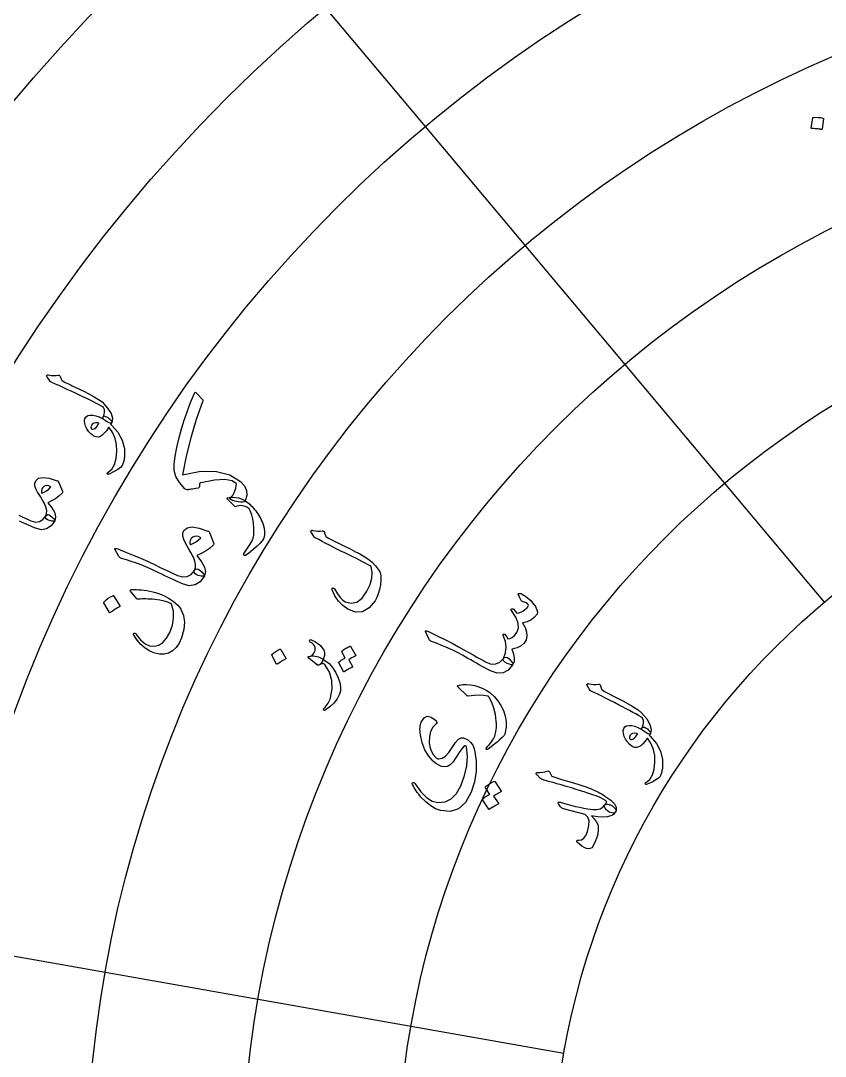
# Model space of a CAD drawing. Header units: millimetres. Extents: x -45 to 45, y -45 to 73.
# Drawn here: x -25.59 to -9.67, y 2.55 to 23.05 of the extents above; entities that cross this region are included whole.
import ezdxf

# ---------------------------------------------------------------- set-up
doc = ezdxf.new("R2010")
doc.units = ezdxf.units.MM
for name, color, linetype in [('ENGRAVE', 7, 'Continuous'), ('ENGRAVE_FINE', 8, 'Continuous'), ('GUIDE', 3, 'Continuous'), ('TEXT', 5, 'Continuous')]:
    doc.layers.add(name, color=color, linetype=linetype)

msp = doc.modelspace()

# ---------------------------------------------------------------- linework, layer by layer
at = {"layer": 'ENGRAVE'}
for radius in [39.65, 33.5042, 27.3585, 21.2127, 15.067]:
    msp.add_circle((0, 0), radius, dxfattribs=at)
at = {"layer": 'ENGRAVE_FINE'}
for points in [[(-21.5361, 25.6657), (-17.5857, 20.9578)], [(-17.5857, 20.9578), (-13.6353, 16.2499)], [(-13.6353, 16.2499), (-9.6849, 11.542)], [(-26.9429, 4.7508), (-20.8905, 3.6836)], [(-20.8905, 3.6836), (-14.8381, 2.6164)]]:
    msp.add_lwpolyline(points, dxfattribs=at)
for radius in [36.5771, 30.4314, 24.2856, 18.1399]:
    msp.add_circle((0, 0), radius, dxfattribs=at)
at = {"layer": 'GUIDE'}
msp.add_circle((0, 0), 41, dxfattribs=at)
at = {"layer": 'TEXT'}
for points in [[(-9.9147, 21.1283), (-9.9132, 21.132), (-9.9103, 21.1353), (-9.9058, 21.138), (-9.8998, 21.1402), (-9.8518, 21.1433), (-9.8045, 21.1417), (-9.7579, 21.1355), (-9.7121, 21.1245), (-9.707, 21.1219), (-9.7037, 21.1186), (-9.7023, 21.1143), (-9.7026, 21.1093), (-9.7295, 20.9109), (-9.7314, 20.9056), (-9.7357, 20.9026), (-9.7422, 20.9018), (-9.7511, 20.9033), (-9.7588, 20.9046), (-9.7708, 20.9064), (-9.7871, 20.9085), (-9.8077, 20.9111), (-9.8329, 20.914), (-9.8629, 20.9171), (-9.8978, 20.9202), (-9.9376, 20.9235), (-9.9431, 20.9246), (-9.9466, 20.9266), (-9.9481, 20.9296), (-9.9474, 20.9336)], [(-25.0054, 15.9144), (-25.0276, 15.947), (-25.0453, 15.9726), (-25.0585, 15.9913), (-25.0673, 16.0031), (-25.0725, 16.0112), (-25.075, 16.019), (-25.0747, 16.0263), (-25.0717, 16.0333), (-25.0659, 16.0398), (-25.0586, 16.0435), (-25.0497, 16.0445), (-25.0393, 16.0428), (-24.9889, 16.0332), (-24.9404, 16.0293), (-24.8939, 16.0311), (-24.8494, 16.0384), (-24.8358, 16.0397), (-24.8244, 16.0352), (-24.815, 16.0249), (-24.8077, 16.0088), (-24.7772, 15.9292), (-24.7494, 15.9154), (-24.7221, 15.9019), (-24.6953, 15.8887), (-24.6689, 15.8758), (-24.643, 15.8632), (-24.6176, 15.8509), (-24.5927, 15.8389), (-24.5682, 15.8272), (-24.3418, 15.7183), (-24.1679, 15.6285), (-24.0463, 15.5579), (-23.9768, 15.5069), (-23.8683, 15.3871), (-23.8006, 15.2792), (-23.7738, 15.1829), (-23.7878, 15.098), (-23.789, 15.0962), (-23.7902, 15.0943), (-23.7914, 15.0925), (-23.7925, 15.0906), (-23.81, 15.0863), (-23.8387, 15.0946), (-23.8784, 15.1154), (-23.9292, 15.1487), (-23.9471, 15.1624), (-23.9576, 15.1764), (-23.9608, 15.1907), (-23.9566, 15.2051), (-23.936, 15.2583), (-23.9281, 15.3086), (-23.9329, 15.3559), (-23.9504, 15.4003), (-23.9905, 15.4239), (-24.0369, 15.4496), (-24.0894, 15.4775), (-24.1481, 15.5075), (-24.2127, 15.5396), (-24.283, 15.5738), (-24.3588, 15.61), (-24.4403, 15.6483), (-24.52, 15.6864), (-24.5918, 15.7204), (-24.6557, 15.7503), (-24.7117, 15.7761), (-24.7596, 15.7981), (-24.7993, 15.8164), (-24.8307, 15.8312), (-24.8538, 15.8424), (-24.9729, 15.891), (-24.9838, 15.8971), (-24.9929, 15.903), (-25, 15.9088), (-25.0054, 15.9144)], [(-22.115, 15.6865), (-21.9902, 15.5559), (-21.9851, 15.5471), (-21.9833, 15.5365), (-21.9846, 15.5241), (-21.989, 15.5099), (-22.1147, 15.1567), (-22.2234, 14.798), (-22.315, 14.4345), (-22.3894, 14.0666), (-22.0266, 14.1341), (-21.7144, 14.1323), (-21.4526, 14.0642), (-21.2408, 13.9323), (-21.1631, 13.8455), (-21.1218, 13.7525), (-21.1167, 13.6533), (-21.1477, 13.5478), (-21.162, 13.5329), (-21.1902, 13.5254), (-21.2322, 13.5251), (-21.2881, 13.5322), (-21.353, 13.5449), (-21.4002, 13.5594), (-21.4296, 13.5758), (-21.4411, 13.5941), (-21.4406, 13.6004), (-21.4381, 13.6069), (-21.4336, 13.6137), (-21.4272, 13.6206), (-21.3865, 13.6696), (-21.355, 13.7301), (-21.3326, 13.802), (-21.3192, 13.8855), (-21.4033, 13.9459), (-21.549, 13.9707), (-21.7566, 13.9585), (-22.026, 13.9076), (-22.038, 13.9029), (-22.0462, 13.8955), (-22.0507, 13.8852), (-22.0513, 13.8723), (-22.0487, 13.8435), (-22.0491, 13.8276), (-22.0544, 13.8155), (-22.0647, 13.8073), (-22.08, 13.803), (-22.1209, 13.7957), (-22.1574, 13.7892), (-22.1895, 13.7835), (-22.2173, 13.7786), (-22.2406, 13.7746), (-22.2596, 13.7713), (-22.2742, 13.769), (-22.2844, 13.7675), (-22.2994, 13.7681), (-22.3138, 13.7721), (-22.3276, 13.7794), (-22.3408, 13.7902), (-22.4457, 13.9108), (-22.5161, 14.0312), (-22.5518, 14.1514), (-22.5528, 14.2711), (-22.5292, 14.4352), (-22.498, 14.6031), (-22.4591, 14.7748), (-22.4125, 14.9501), (-22.3581, 15.1287), (-22.2962, 15.3102), (-22.2266, 15.4944), (-22.1492, 15.6814), (-22.1432, 15.6936), (-22.1355, 15.6986), (-22.1261, 15.6962), (-22.115, 15.6865)], [(-23.7906, 15.048), (-23.6633, 14.9072), (-23.579, 14.7537), (-23.5371, 14.5875), (-23.5374, 14.4085), (-23.5404, 14.3854), (-23.5441, 14.363), (-23.5484, 14.3413), (-23.5534, 14.3204), (-23.5592, 14.3004), (-23.5657, 14.2815), (-23.573, 14.2637), (-23.581, 14.247), (-23.6106, 14.2111), (-23.6633, 14.1716), (-23.7392, 14.1282), (-23.8381, 14.0808), (-23.8506, 14.0768), (-23.8609, 14.0761), (-23.8688, 14.0787), (-23.8745, 14.0847), (-23.8771, 14.0922), (-23.8761, 14.0994), (-23.8714, 14.1063), (-23.8629, 14.1129), (-23.7871, 14.1785), (-23.7324, 14.27), (-23.6987, 14.3878), (-23.6856, 14.5321), (-23.693, 14.6617), (-23.7205, 14.7828), (-23.7684, 14.8954), (-23.8369, 14.9996), (-23.8405, 15.0014), (-23.8439, 15.0021), (-23.847, 15.0016), (-23.8498, 15), (-23.8936, 14.9385), (-23.9351, 14.8887), (-23.9743, 14.8508), (-24.0114, 14.8246), (-24.0518, 14.8115), (-24.0948, 14.8141), (-24.1405, 14.8325), (-24.1888, 14.8667), (-24.1949, 14.8719), (-24.2009, 14.8774), (-24.2069, 14.8832), (-24.2128, 14.8892), (-24.2188, 14.8957), (-24.2251, 14.9026), (-24.2316, 14.91), (-24.2382, 14.9178), (-24.2786, 14.9732), (-24.3067, 15.0278), (-24.3227, 15.0814), (-24.3264, 15.1341), (-24.3175, 15.1802), (-24.296, 15.2142), (-24.2617, 15.2359), (-24.2148, 15.2453), (-24.1587, 15.2439), (-24.0996, 15.2323), (-24.0378, 15.2107), (-23.9731, 15.179), (-23.9708, 15.1827), (-23.9687, 15.1864), (-23.9669, 15.19), (-23.9652, 15.1936), (-23.9635, 15.1972), (-23.9616, 15.2008), (-23.9595, 15.2045), (-23.9573, 15.2082), (-23.9466, 15.219), (-23.9323, 15.2236), (-23.9144, 15.222), (-23.8929, 15.2142), (-23.8711, 15.2027), (-23.8503, 15.1891), (-23.8307, 15.1731), (-23.8121, 15.155), (-23.797, 15.1371), (-23.7878, 15.122), (-23.7843, 15.1095), (-23.7867, 15.0999), (-23.8089, 15.0647), (-23.8057, 15.0624), (-23.8015, 15.0588), (-23.7965, 15.054), (-23.7906, 15.048)], [(-24.0572, 15.0913), (-24.104, 15.0933), (-24.1418, 15.087), (-24.1707, 15.0724), (-24.1906, 15.0496), (-24.196, 15.032), (-24.198, 15.0145), (-24.1967, 14.9973), (-24.1919, 14.9802), (-24.1881, 14.9732), (-24.182, 14.9688), (-24.1737, 14.9669), (-24.1632, 14.9676), (-24.1341, 14.9763), (-24.105, 14.997), (-24.076, 15.0297), (-24.0469, 15.0744), (-24.0449, 15.0797), (-24.0459, 15.0843), (-24.0501, 15.0881), (-24.0572, 15.0913)], [(-25.2904, 13.9461), (-25.2348, 13.9956), (-25.1457, 14.0125), (-25.0232, 13.9967), (-24.8675, 13.9481), (-24.8568, 13.9436), (-24.8484, 13.938), (-24.842, 13.9315), (-24.8378, 13.9239), (-24.7631, 13.7433), (-24.7591, 13.7315), (-24.7588, 13.7202), (-24.7624, 13.7094), (-24.7698, 13.6992), (-24.8343, 13.6409), (-24.903, 13.5904), (-24.9762, 13.5476), (-25.0538, 13.5127), (-24.9675, 13.4044), (-24.9155, 13.3091), (-24.8977, 13.2265), (-24.9142, 13.1565), (-24.9204, 13.1509), (-24.9319, 13.1479), (-24.9487, 13.1473), (-24.9708, 13.1492), (-25.0217, 13.1609), (-25.0598, 13.1755), (-25.0851, 13.193), (-25.0976, 13.2134), (-25.0985, 13.222), (-25.0977, 13.231), (-25.0952, 13.2402), (-25.0909, 13.2498), (-25.0751, 13.2981), (-25.0729, 13.3525), (-25.0843, 13.4131), (-25.1093, 13.4798), (-25.127, 13.5127), (-25.1573, 13.5641), (-25.2002, 13.6342), (-25.2556, 13.723), (-25.2891, 13.7874), (-25.3061, 13.846), (-25.3065, 13.899), (-25.2904, 13.9461)], [(-25.1768, 13.7005), (-25.1264, 13.7205), (-25.0787, 13.7482), (-25.0336, 13.7836), (-24.9911, 13.8267), (-25.0309, 13.8451), (-25.0678, 13.852), (-25.1019, 13.8474), (-25.133, 13.8314), (-25.1581, 13.8068), (-25.1737, 13.7768), (-25.18, 13.7414), (-25.1768, 13.7005)], [(-21.4899, 13.6103), (-21.4628, 13.6187), (-21.4272, 13.6229), (-21.3833, 13.6227), (-21.331, 13.6182), (-21.2767, 13.6086), (-21.2247, 13.592), (-21.1749, 13.5684), (-21.1274, 13.5378), (-21.1039, 13.5204), (-21.0803, 13.5014), (-21.0566, 13.4807), (-21.0329, 13.4584), (-21.0093, 13.4342), (-20.9857, 13.4082), (-20.9622, 13.3803), (-20.9388, 13.3505), (-20.9164, 13.3208), (-20.8952, 13.29), (-20.8751, 13.2579), (-20.856, 13.2246), (-20.8382, 13.1901), (-20.8214, 13.1544), (-20.8057, 13.1176), (-20.7911, 13.0795), (-20.77, 13.0056), (-20.7608, 12.9373), (-20.7634, 12.8745), (-20.778, 12.8171), (-20.7869, 12.7952), (-20.797, 12.7755), (-20.8083, 12.7579), (-20.8209, 12.7425), (-20.8473, 12.7135), (-20.8773, 12.6831), (-20.9107, 12.6512), (-20.9477, 12.618), (-20.9882, 12.5833), (-21.0326, 12.5474), (-21.0807, 12.51), (-21.1325, 12.4713), (-21.1371, 12.4676), (-21.1425, 12.4654), (-21.1489, 12.4648), (-21.1561, 12.4657), (-21.1622, 12.4677), (-21.1672, 12.4715), (-21.1711, 12.4772), (-21.174, 12.4846), (-21.1745, 12.4902), (-21.1733, 12.4968), (-21.1704, 12.5045), (-21.1657, 12.5133), (-21.0991, 12.6093), (-21.0471, 12.6912), (-21.0101, 12.7594), (-20.9881, 12.8138), (-20.9768, 12.8697), (-20.972, 12.9368), (-20.9736, 13.0152), (-20.9816, 13.1049), (-20.9961, 13.1949), (-21.0157, 13.2725), (-21.0403, 13.3378), (-21.0701, 13.3907), (-21.0985, 13.4151), (-21.1295, 13.4336), (-21.1632, 13.4461), (-21.1995, 13.4526), (-21.2384, 13.4543), (-21.274, 13.4517), (-21.3064, 13.4448), (-21.3356, 13.4337), (-21.3408, 13.4337), (-21.3481, 13.4372), (-21.3577, 13.4443), (-21.3694, 13.455), (-21.4975, 13.5797), (-21.5004, 13.5838), (-21.5022, 13.5886), (-21.5028, 13.5941), (-21.5021, 13.6004), (-21.5002, 13.6047), (-21.4975, 13.6077), (-21.4941, 13.6096), (-21.4899, 13.6103)], [(-22.3598, 12.9606), (-22.296, 13.0151), (-22.1953, 13.0319), (-22.0579, 13.0111), (-21.8841, 12.9524), (-21.8722, 12.947), (-21.8628, 12.9406), (-21.8558, 12.933), (-21.8513, 12.9244), (-21.7718, 12.7196), (-21.7675, 12.7062), (-21.7675, 12.6935), (-21.7717, 12.6815), (-21.7803, 12.6703), (-21.8541, 12.6064), (-21.9325, 12.5513), (-22.0157, 12.505), (-22.1037, 12.4675), (-22.0089, 12.344), (-21.9522, 12.2359), (-21.9337, 12.1428), (-21.9535, 12.0646), (-21.9606, 12.0585), (-21.9735, 12.0553), (-21.9924, 12.055), (-22.0172, 12.0576), (-22.0742, 12.0718), (-22.1168, 12.0889), (-22.1449, 12.109), (-22.1586, 12.1322), (-22.1595, 12.1419), (-22.1585, 12.1519), (-22.1555, 12.1622), (-22.1505, 12.1729), (-22.1318, 12.2269), (-22.1283, 12.288), (-22.14, 12.3562), (-22.1668, 12.4317), (-22.186, 12.469), (-22.219, 12.5275), (-22.2657, 12.6073), (-22.3261, 12.7084), (-22.3623, 12.7817), (-22.38, 12.8482), (-22.3791, 12.9078), (-22.3598, 12.9606)], [(-19.8403, 12.9285), (-19.8437, 12.9357), (-19.8449, 12.9428), (-19.8438, 12.9498), (-19.8405, 12.9567), (-19.8353, 12.9624), (-19.8286, 12.9657), (-19.8205, 12.9667), (-19.8109, 12.9654), (-19.7564, 12.9557), (-19.7069, 12.9509), (-19.6624, 12.9511), (-19.6229, 12.9563), (-19.6096, 12.9568), (-19.598, 12.9517), (-19.5881, 12.9411), (-19.5797, 12.925), (-19.5765, 12.9161), (-19.5733, 12.9075), (-19.5702, 12.8994), (-19.5671, 12.8917), (-19.5643, 12.8844), (-19.5617, 12.8777), (-19.5595, 12.8715), (-19.5575, 12.8659), (-19.5537, 12.8561), (-19.5475, 12.8468), (-19.5389, 12.8381), (-19.528, 12.8299), (-19.4945, 12.8111), (-19.4575, 12.7912), (-19.4172, 12.77), (-19.3735, 12.7476), (-19.3266, 12.7239), (-19.2764, 12.6988), (-19.2231, 12.6722), (-19.1665, 12.6441), (-19.1096, 12.6168), (-19.0564, 12.5907), (-19.0069, 12.5659), (-18.9611, 12.5422), (-18.9187, 12.5198), (-18.8797, 12.4988), (-18.8439, 12.479), (-18.8114, 12.4606), (-18.7178, 12.4021), (-18.6357, 12.3369), (-18.5648, 12.2651), (-18.5053, 12.1868), (-18.4771, 12.1304), (-18.4616, 12.0621), (-18.4588, 11.9817), (-18.4684, 11.8894), (-18.4874, 11.7951), (-18.5118, 11.711), (-18.5415, 11.637), (-18.5769, 11.5729), (-18.695, 11.4306), (-18.8237, 11.3551), (-18.9639, 11.3464), (-19.1159, 11.4053), (-19.2138, 11.475), (-19.2983, 11.5621), (-19.3693, 11.6669), (-19.4263, 11.7895), (-19.4289, 11.7978), (-19.4292, 11.8051), (-19.4273, 11.8113), (-19.423, 11.8164), (-19.4171, 11.821), (-19.4113, 11.8238), (-19.4058, 11.8247), (-19.4004, 11.8237), (-19.3931, 11.8209), (-19.387, 11.8168), (-19.382, 11.8115), (-19.378, 11.8048), (-19.3199, 11.7094), (-19.2659, 11.6355), (-19.2161, 11.5829), (-19.1707, 11.5515), (-19.0501, 11.5217), (-18.9381, 11.5465), (-18.8344, 11.6254), (-18.7384, 11.7586), (-18.6732, 11.8921), (-18.6371, 12.0181), (-18.6302, 12.1372), (-18.6527, 12.2495), (-18.6861, 12.2694), (-18.7256, 12.2918), (-18.7712, 12.3167), (-18.823, 12.3441), (-18.8812, 12.374), (-18.9459, 12.4062), (-19.0172, 12.4409), (-19.095, 12.4779), (-19.1748, 12.5169), (-19.2532, 12.5555), (-19.3301, 12.5937), (-19.4056, 12.6317), (-19.4796, 12.6694), (-19.552, 12.707), (-19.6228, 12.7445), (-19.6919, 12.782), (-19.7603, 12.8153), (-19.7673, 12.8203), (-19.7733, 12.8258), (-19.7784, 12.8317), (-19.7826, 12.838)], [(-22.238, 12.6814), (-22.1808, 12.7028), (-22.1264, 12.7329), (-22.0749, 12.7716), (-22.0261, 12.819), (-22.0704, 12.8407), (-22.1117, 12.8493), (-22.1502, 12.845), (-22.1856, 12.8277), (-22.2144, 12.8007), (-22.2327, 12.7672), (-22.2406, 12.7275), (-22.238, 12.6814)], [(-23.7195, 12.5793), (-23.7237, 12.5873), (-23.7259, 12.5938), (-23.726, 12.5989), (-23.7241, 12.6025), (-23.7183, 12.6065), (-23.707, 12.6068), (-23.6902, 12.6035), (-23.6679, 12.5965), (-23.4931, 12.5278), (-23.3326, 12.4621), (-23.1865, 12.3993), (-23.0546, 12.3397), (-22.9429, 12.2868), (-22.8426, 12.2395), (-22.7539, 12.1978), (-22.6767, 12.1617), (-22.6111, 12.1311), (-22.5572, 12.1058), (-22.5149, 12.0858), (-22.4843, 12.0713), (-22.3844, 12.0427), (-22.2956, 12.0502), (-22.2177, 12.0936), (-22.1505, 12.1729), (-22.1303, 12.1941), (-22.1062, 12.2015), (-22.0784, 12.1951), (-22.0467, 12.1749), (-22.0006, 12.1363), (-21.9697, 12.1051), (-21.954, 12.0812), (-21.9535, 12.0646), (-22.0382, 11.9491), (-22.1382, 11.8841), (-22.254, 11.8695), (-22.3858, 11.9057), (-22.4444, 11.9315), (-22.5028, 11.9577), (-22.5612, 11.9844), (-22.6195, 12.0115), (-22.6779, 12.039), (-22.7362, 12.0667), (-22.7947, 12.0946), (-22.8532, 12.1227), (-22.9648, 12.1765), (-23.0663, 12.2227), (-23.1579, 12.2615), (-23.2395, 12.2927), (-23.319, 12.3205), (-23.4043, 12.3491), (-23.4954, 12.3784), (-23.5922, 12.4084), (-23.6092, 12.4146), (-23.6235, 12.4226), (-23.6351, 12.4326), (-23.6438, 12.4444)], [(-23.3943, 11.7943), (-23.347, 11.7944), (-23.2983, 11.7931), (-23.2483, 11.7903), (-23.1969, 11.786), (-23.144, 11.7798), (-23.0895, 11.7713), (-23.0333, 11.7604), (-22.9756, 11.7472), (-22.919, 11.7323), (-22.8641, 11.7149), (-22.8109, 11.6953), (-22.7594, 11.6733), (-22.7096, 11.6489), (-22.6611, 11.6222), (-22.6141, 11.593), (-22.5684, 11.5614), (-22.5225, 11.5243), (-22.4824, 11.4854), (-22.4482, 11.4447), (-22.4197, 11.4022), (-22.3673, 11.2808), (-22.3476, 11.1468), (-22.3606, 11), (-22.4057, 10.8401), (-22.4543, 10.7324), (-22.5133, 10.6457), (-22.583, 10.5801), (-22.6636, 10.5355), (-22.7504, 10.5137), (-22.8407, 10.5126), (-22.9345, 10.5321), (-23.0317, 10.5725), (-23.1271, 10.6319), (-23.2118, 10.704), (-23.2856, 10.7891), (-23.3485, 10.8872), (-23.3545, 10.901), (-23.3561, 10.9123), (-23.3533, 10.9213), (-23.3461, 10.9278), (-23.3355, 10.9321), (-23.3246, 10.9296), (-23.3134, 10.9204), (-23.3019, 10.9044), (-23.216, 10.7957), (-23.1276, 10.7209), (-23.0372, 10.6796), (-22.9447, 10.6716), (-22.8569, 10.6943), (-22.7771, 10.7466), (-22.7051, 10.8285), (-22.6405, 10.94), (-22.5864, 11.0864), (-22.5621, 11.2289), (-22.5677, 11.368), (-22.6033, 11.5039), (-22.6053, 11.5074), (-22.6089, 11.5109), (-22.6142, 11.5147), (-22.6211, 11.5186), (-22.6785, 11.5438), (-22.7495, 11.565), (-22.8341, 11.5822), (-22.9324, 11.5952), (-22.9828, 11.5998), (-23.03, 11.6035), (-23.074, 11.6062), (-23.1148, 11.6079), (-23.1523, 11.6085), (-23.1865, 11.6077), (-23.2173, 11.6056), (-23.2448, 11.6021), (-23.2588, 11.6009), (-23.2706, 11.6022), (-23.2801, 11.6058), (-23.2873, 11.6119), (-23.4183, 11.7633), (-23.4247, 11.7745), (-23.4228, 11.7835), (-23.4127, 11.79), (-23.3943, 11.7943)], [(-15.7426, 11.7035), (-15.7423, 11.7101), (-15.7374, 11.7146), (-15.728, 11.7168), (-15.7139, 11.7168), (-15.6933, 11.7127), (-15.6675, 11.7018), (-15.6365, 11.6844), (-15.6003, 11.6603), (-15.5603, 11.6314), (-15.5234, 11.6005), (-15.4895, 11.5676), (-15.4587, 11.5327), (-15.404, 11.4576), (-15.3711, 11.395), (-15.36, 11.345), (-15.3707, 11.3074), (-15.426, 11.2405), (-15.4916, 11.1891), (-15.5679, 11.1529), (-15.6548, 11.132), (-15.6063, 11.0408), (-15.579, 10.9546), (-15.573, 10.8732), (-15.5881, 10.7965), (-15.625, 10.7308), (-15.6839, 10.679), (-15.7648, 10.6409), (-15.868, 10.616), (-15.8349, 10.5179), (-15.8202, 10.4341), (-15.8241, 10.3643), (-15.8466, 10.3083), (-15.8588, 10.3021), (-15.8823, 10.3039), (-15.9169, 10.3136), (-15.9628, 10.3313), (-16.0046, 10.3539), (-16.0306, 10.3781), (-16.0408, 10.4038), (-16.035, 10.4309), (-15.9945, 10.5405), (-15.9816, 10.6518), (-15.9964, 10.7651), (-16.0391, 10.8808), (-16.0414, 10.8871), (-16.0422, 10.8928), (-16.0416, 10.8979), (-16.0396, 10.9023), (-16.0357, 10.9069), (-16.0312, 10.9102), (-16.0259, 10.9123), (-16.02, 10.9132), (-16.0076, 10.9076), (-15.9919, 10.8902), (-15.9727, 10.8612), (-15.9502, 10.8205), (-15.9083, 10.8252), (-15.8648, 10.8472), (-15.8196, 10.8862), (-15.7726, 10.9424), (-15.7364, 11.0279), (-15.7418, 11.129), (-15.7887, 11.2462), (-15.8769, 11.3796), (-15.8815, 11.3864), (-15.8839, 11.3924), (-15.8842, 11.3976), (-15.8823, 11.4021), (-15.8777, 11.4075), (-15.8726, 11.4114), (-15.867, 11.4138), (-15.861, 11.4147), (-15.8541, 11.4136), (-15.8479, 11.4115), (-15.8425, 11.4083), (-15.8378, 11.4042), (-15.7672, 11.3225), (-15.7291, 11.3311), (-15.6901, 11.3463), (-15.6501, 11.368), (-15.6091, 11.3961), (-15.5735, 11.4266), (-15.551, 11.4532), (-15.5418, 11.476), (-15.5458, 11.495), (-15.5611, 11.5116), (-15.5878, 11.5284), (-15.626, 11.5456), (-15.6757, 11.563), (-15.6855, 11.5735), (-15.7, 11.6005), (-15.7191, 11.6437), (-15.7426, 11.7035)], [(-23.9417, 11.5312), (-23.9431, 11.5355), (-23.9428, 11.5404), (-23.9408, 11.546), (-23.9371, 11.5521), (-23.8974, 11.5891), (-23.855, 11.6214), (-23.8099, 11.649), (-23.7621, 11.672), (-23.7558, 11.6734), (-23.7505, 11.6728), (-23.7463, 11.6702), (-23.743, 11.6655), (-23.6257, 11.4732), (-23.6236, 11.4672), (-23.6251, 11.4615), (-23.6303, 11.4562), (-23.6391, 11.4512), (-23.6468, 11.4468), (-23.6585, 11.4398), (-23.6743, 11.4301), (-23.6941, 11.4177), (-23.7182, 11.4023), (-23.7466, 11.3836), (-23.7793, 11.3615), (-23.8163, 11.3361), (-23.8219, 11.3331), (-23.8264, 11.3323), (-23.8298, 11.334), (-23.832, 11.3379)], [(-17.5722, 10.9467), (-17.5758, 10.9551), (-17.5775, 10.9618), (-17.5772, 10.967), (-17.575, 10.9705), (-17.5688, 10.9742), (-17.5575, 10.9738), (-17.5409, 10.9693), (-17.5192, 10.9608), (-17.3495, 10.8803), (-17.1939, 10.8037), (-17.0525, 10.7309), (-16.9251, 10.6622), (-16.8173, 10.6016), (-16.7207, 10.5473), (-16.6351, 10.4994), (-16.5607, 10.458), (-16.4974, 10.4228), (-16.4454, 10.3937), (-16.4047, 10.3708), (-16.3751, 10.3541), (-16.2776, 10.3185), (-16.1885, 10.3196), (-16.1077, 10.3571), (-16.035, 10.4309), (-16.0134, 10.4505), (-15.9889, 10.456), (-15.9616, 10.4475), (-15.9315, 10.4251), (-15.8884, 10.3832), (-15.8599, 10.3498), (-15.8459, 10.3248), (-15.8466, 10.3083), (-15.9391, 10.2001), (-16.0433, 10.1428), (-16.1596, 10.1367), (-16.2885, 10.1821), (-16.3451, 10.2119), (-16.4016, 10.2421), (-16.458, 10.2728), (-16.5143, 10.304), (-16.5706, 10.3355), (-16.6269, 10.3672), (-16.6833, 10.399), (-16.7397, 10.4311), (-16.8472, 10.4925), (-16.9454, 10.5456), (-17.0341, 10.5906), (-17.1134, 10.6273), (-17.1908, 10.6604), (-17.274, 10.6946), (-17.363, 10.73), (-17.4577, 10.7663), (-17.4743, 10.7736), (-17.4879, 10.7827), (-17.4987, 10.7934), (-17.5066, 10.8059)], [(-19.8741, 10.7872), (-19.8674, 10.796), (-19.8591, 10.8007), (-19.8493, 10.8014), (-19.8378, 10.798), (-19.7676, 10.765), (-19.7079, 10.7279), (-19.6586, 10.6867), (-19.6196, 10.6415), (-19.5927, 10.5928), (-19.5794, 10.5409), (-19.5797, 10.4858), (-19.5935, 10.4275), (-19.6082, 10.3893), (-19.6271, 10.3558), (-19.65, 10.3269), (-19.677, 10.3027), (-19.6908, 10.2966), (-19.7073, 10.2974), (-19.7264, 10.3052), (-19.7481, 10.32), (-19.8822, 10.4277), (-19.8923, 10.4359), (-19.899, 10.4434), (-19.9024, 10.45), (-19.9025, 10.4559), (-19.8996, 10.4608), (-19.8941, 10.4647), (-19.886, 10.4675), (-19.8754, 10.4693), (-19.8508, 10.4753), (-19.828, 10.4876), (-19.8069, 10.5061), (-19.7875, 10.5308), (-19.7722, 10.559), (-19.7632, 10.5882), (-19.7606, 10.6183), (-19.7644, 10.6493), (-19.7759, 10.6806), (-19.7955, 10.7084), (-19.8233, 10.7328), (-19.8593, 10.7538), (-19.8698, 10.761), (-19.8757, 10.769), (-19.8771, 10.7777), (-19.8741, 10.7872)], [(-19.2308, 10.5615), (-19.2319, 10.5652), (-19.2315, 10.5694), (-19.2296, 10.5739), (-19.2263, 10.5789), (-19.2088, 10.5936), (-19.1909, 10.6074), (-19.1726, 10.6201), (-19.1539, 10.6318), (-19.1346, 10.6425), (-19.1145, 10.6524), (-19.0937, 10.6612), (-19.072, 10.6692), (-19.0664, 10.6699), (-19.0614, 10.6689), (-19.0572, 10.666), (-19.0536, 10.6613), (-18.9563, 10.489), (-18.9557, 10.4855), (-18.9577, 10.4819), (-18.9623, 10.4781), (-18.9695, 10.4743), (-18.9754, 10.4722), (-18.984, 10.4682), (-18.9954, 10.4624), (-19.0095, 10.4547), (-19.0266, 10.4451), (-19.0468, 10.4335), (-19.0701, 10.4199), (-19.0965, 10.4043), (-19.0203, 10.2702), (-19.0185, 10.265), (-19.0199, 10.2603), (-19.0245, 10.2561), (-19.0324, 10.2525), (-19.0391, 10.2493), (-19.0495, 10.2441), (-19.0635, 10.2368), (-19.081, 10.2276), (-19.1023, 10.216), (-19.1274, 10.202), (-19.1564, 10.1853), (-19.1892, 10.1661), (-19.1938, 10.1647), (-19.1974, 10.165), (-19.2001, 10.1669), (-19.202, 10.1705), (-19.2954, 10.34), (-19.2965, 10.3437), (-19.2962, 10.3478), (-19.2944, 10.3524), (-19.2911, 10.3574), (-19.2772, 10.3705), (-19.2627, 10.3827), (-19.2475, 10.3939), (-19.2318, 10.4041), (-19.2156, 10.4135), (-19.1991, 10.422), (-19.1822, 10.4298), (-19.1649, 10.4367)], [(-20.6211, 10.4921), (-20.6223, 10.4959), (-20.622, 10.5002), (-20.6201, 10.5051), (-20.6168, 10.5104), (-20.581, 10.5421), (-20.5428, 10.5696), (-20.5024, 10.5929), (-20.4597, 10.6121), (-20.4541, 10.6132), (-20.4494, 10.6125), (-20.4457, 10.6101), (-20.4428, 10.6059), (-20.3418, 10.4337), (-20.34, 10.4284), (-20.3415, 10.4234), (-20.3462, 10.4188), (-20.3541, 10.4146), (-20.3609, 10.411), (-20.3714, 10.4051), (-20.3856, 10.3969), (-20.4034, 10.3864), (-20.4249, 10.3734), (-20.4504, 10.3575), (-20.4798, 10.3388), (-20.513, 10.3173), (-20.518, 10.3147), (-20.522, 10.3142), (-20.525, 10.3157), (-20.5269, 10.3192)], [(-19.8743, 10.4712), (-19.8333, 10.478), (-19.7949, 10.4801), (-19.7593, 10.4777), (-19.7264, 10.4707), (-19.6936, 10.4592), (-19.6561, 10.4421), (-19.6141, 10.4195), (-19.5675, 10.3913), (-19.4858, 10.3271), (-19.4156, 10.2498), (-19.3569, 10.1597), (-19.3094, 10.0567), (-19.2758, 9.9539), (-19.259, 9.8639), (-19.2592, 9.7866), (-19.2765, 9.7217), (-19.3276, 9.6286), (-19.3916, 9.5456), (-19.4687, 9.4727), (-19.559, 9.4096), (-19.566, 9.4055), (-19.5726, 9.4031), (-19.5788, 9.4021), (-19.5845, 9.4028), (-19.5903, 9.4051), (-19.5947, 9.4083), (-19.5979, 9.4123), (-19.5997, 9.4172), (-19.5995, 9.4233), (-19.5978, 9.4289), (-19.5944, 9.434), (-19.5894, 9.4386), (-19.5647, 9.4664), (-19.5421, 9.4936), (-19.5218, 9.5203), (-19.5038, 9.5463), (-19.488, 9.572), (-19.4746, 9.5975), (-19.4636, 9.6229), (-19.4549, 9.648), (-19.4232, 9.8254), (-19.4317, 9.9943), (-19.4809, 10.1554), (-19.5709, 10.3089), (-19.5746, 10.3119), (-19.5809, 10.316), (-19.5898, 10.3212), (-19.6013, 10.3274), (-19.6119, 10.3289), (-19.6281, 10.3254), (-19.6498, 10.3166), (-19.677, 10.3027), (-19.6941, 10.2992), (-19.7117, 10.301), (-19.7297, 10.3079), (-19.7481, 10.32), (-19.8822, 10.4277), (-19.8982, 10.4437), (-19.9022, 10.4564), (-19.8943, 10.4655), (-19.8743, 10.4712)], [(-16.9372, 9.8663), (-16.9404, 9.8698), (-16.9426, 9.8731), (-16.9439, 9.8762), (-16.9442, 9.8791), (-16.9411, 9.8856), (-16.9341, 9.8915), (-16.9229, 9.8969), (-16.9078, 9.9018), (-16.8378, 9.9141), (-16.7637, 9.9164), (-16.6857, 9.9087), (-16.6036, 9.8912), (-16.5195, 9.8652), (-16.4406, 9.8329), (-16.367, 9.7942), (-16.2985, 9.7493), (-16.2171, 9.6755), (-16.1465, 9.5921), (-16.0864, 9.4993), (-16.0367, 9.3972), (-16.0003, 9.2894), (-15.9825, 9.1808), (-15.9831, 9.0711), (-16.002, 8.9602), (-16.0103, 8.9323), (-16.0226, 8.9067), (-16.039, 8.8833), (-16.0594, 8.8622), (-16.1121, 8.8164), (-16.1601, 8.7752), (-16.2034, 8.7385), (-16.2422, 8.7065), (-16.2763, 8.6793), (-16.3057, 8.6572), (-16.3304, 8.64), (-16.3504, 8.628), (-16.3557, 8.626), (-16.3604, 8.6251), (-16.3645, 8.6253), (-16.3681, 8.6265), (-16.3722, 8.6292), (-16.3756, 8.6325), (-16.3783, 8.6364), (-16.3803, 8.641), (-16.381, 8.646), (-16.3799, 8.651), (-16.3771, 8.656), (-16.3724, 8.6612), (-16.3431, 8.6919), (-16.3164, 8.722), (-16.2923, 8.7513), (-16.2707, 8.78), (-16.2516, 8.8083), (-16.2348, 8.8365), (-16.2203, 8.8645), (-16.2081, 8.8925), (-16.1979, 8.9215), (-16.1895, 8.9527), (-16.1829, 8.9861), (-16.178, 9.0218), (-16.1749, 9.0597), (-16.1739, 9.1), (-16.1748, 9.1427), (-16.1777, 9.1878), (-16.1939, 9.3198), (-16.2229, 9.4425), (-16.2648, 9.5557), (-16.3199, 9.6595), (-16.3249, 9.6671), (-16.3319, 9.6737), (-16.3408, 9.6794), (-16.3518, 9.6841), (-16.4253, 9.6976), (-16.5131, 9.7021), (-16.6152, 9.6973), (-16.7316, 9.683), (-16.7383, 9.6833), (-16.7439, 9.6844), (-16.7482, 9.6862), (-16.7514, 9.6887)], [(-14.3174, 9.7973), (-14.3383, 9.8309), (-14.3549, 9.8574), (-14.3674, 9.8768), (-14.3757, 9.889), (-14.3805, 9.8974), (-14.3826, 9.9053), (-14.382, 9.9128), (-14.3786, 9.9199), (-14.3725, 9.9263), (-14.3649, 9.93), (-14.3559, 9.9308), (-14.3455, 9.9288), (-14.2951, 9.9179), (-14.2465, 9.9128), (-14.1995, 9.9134), (-14.1543, 9.9197), (-14.1406, 9.9206), (-14.1293, 9.9157), (-14.1204, 9.905), (-14.1138, 9.8884), (-14.0869, 9.8068), (-14.0596, 9.792), (-14.0328, 9.7776), (-14.0065, 9.7635), (-13.9806, 9.7497), (-13.9551, 9.7362), (-13.9301, 9.723), (-13.9056, 9.7101), (-13.8816, 9.6975), (-13.6593, 9.5805), (-13.4888, 9.4841), (-13.37, 9.4089), (-13.3026, 9.3552), (-13.1987, 9.2315), (-13.1349, 9.1214), (-13.1111, 9.0247), (-13.1275, 8.9411), (-13.1287, 8.9393), (-13.13, 8.9375), (-13.1312, 8.9357), (-13.1324, 8.9339), (-13.1499, 8.9303), (-13.1782, 8.9395), (-13.2173, 8.9616), (-13.2671, 8.9965), (-13.2845, 9.0108), (-13.2946, 9.0251), (-13.2973, 9.0393), (-13.2927, 9.0536), (-13.2706, 9.1058), (-13.2611, 9.1556), (-13.2643, 9.2029), (-13.2802, 9.2478), (-13.3194, 9.2729), (-13.3648, 9.3003), (-13.4162, 9.3301), (-13.4738, 9.3622), (-13.5373, 9.3967), (-13.6063, 9.4333), (-13.6808, 9.4721), (-13.7609, 9.5132), (-13.8394, 9.554), (-13.91, 9.5903), (-13.9729, 9.6223), (-14.0281, 9.6499), (-14.0753, 9.6733), (-14.1143, 9.6929), (-14.1453, 9.7087), (-14.1681, 9.7206), (-14.2858, 9.7728), (-14.2965, 9.7792), (-14.3053, 9.7854), (-14.3123, 9.7915), (-14.3174, 9.7973)], [(-17.3721, 9.127), (-17.4341, 9.0669), (-17.4771, 8.9861), (-17.5009, 8.8848), (-17.5053, 8.7635), (-17.4931, 8.6795), (-17.467, 8.6019), (-17.4271, 8.5308), (-17.3735, 8.4662), (-17.3613, 8.4564), (-17.3471, 8.4492), (-17.331, 8.4445), (-17.313, 8.4422), (-17.2477, 8.4542), (-17.1825, 8.4955), (-17.117, 8.5661), (-17.051, 8.6658), (-16.9863, 8.7642), (-16.9268, 8.8291), (-16.8728, 8.8606), (-16.8246, 8.8588), (-16.7428, 8.8183), (-16.6791, 8.765), (-16.6333, 8.6991), (-16.6052, 8.6206), (-16.574, 8.4034), (-16.5753, 8.192), (-16.6091, 7.9855), (-16.6755, 7.7829), (-16.7872, 7.5801), (-16.9244, 7.4517), (-17.0891, 7.3976), (-17.2821, 7.4184), (-17.377, 7.4554), (-17.4728, 7.5122), (-17.5696, 7.5891), (-17.667, 7.6863), (-17.6926, 7.7167), (-17.7168, 7.7471), (-17.7396, 7.7774), (-17.7611, 7.8078), (-17.7813, 7.8383), (-17.8002, 7.8692), (-17.818, 7.9005), (-17.8345, 7.9321), (-17.8402, 7.9478), (-17.8401, 7.9594), (-17.8342, 7.9672), (-17.8226, 7.971), (-17.8105, 7.9705), (-17.7998, 7.9669), (-17.7905, 7.9602), (-17.7826, 7.9503), (-17.6731, 7.7891), (-17.5607, 7.6738), (-17.4463, 7.6034), (-17.3304, 7.5771), (-17.189, 7.593), (-17.0673, 7.653), (-16.9647, 7.7569), (-16.8804, 7.905), (-16.8031, 8.1093), (-16.7585, 8.3061), (-16.7468, 8.4962), (-16.7683, 8.6805), (-16.7718, 8.6928), (-16.7779, 8.6999), (-16.7868, 8.7019), (-16.7982, 8.6988), (-16.8277, 8.6771), (-16.866, 8.6327), (-16.9128, 8.5655), (-16.9679, 8.4754), (-17.0276, 8.3853), (-17.0863, 8.3229), (-17.1444, 8.2882), (-17.2021, 8.2814), (-17.2603, 8.2933), (-17.3165, 8.3158), (-17.3707, 8.3491), (-17.4228, 8.3931), (-17.5153, 8.4999), (-17.5885, 8.6223), (-17.642, 8.7604), (-17.6755, 8.9144), (-17.6816, 8.9542), (-17.6853, 8.9917), (-17.6866, 9.027), (-17.6855, 9.0601), (-17.6822, 9.0908), (-17.6769, 9.1191), (-17.6697, 9.145), (-17.6605, 9.1684), (-17.6074, 9.251), (-17.5425, 9.2845), (-17.4664, 9.2691), (-17.379, 9.2051), (-17.3589, 9.1813), (-17.3511, 9.1603), (-17.3555, 9.1422), (-17.3721, 9.127)], [(-13.1316, 8.8916), (-13.0083, 8.7476), (-12.9275, 8.5931), (-12.8885, 8.4281), (-12.8906, 8.2524), (-12.8937, 8.2298), (-12.8975, 8.208), (-12.9019, 8.1869), (-12.907, 8.1666), (-12.9128, 8.1472), (-12.9194, 8.1288), (-12.9266, 8.1116), (-12.9347, 8.0955), (-12.9641, 8.0612), (-13.0165, 8.0238), (-13.0918, 7.9831), (-13.19, 7.9386), (-13.2024, 7.9349), (-13.2126, 7.9344), (-13.2204, 7.9371), (-13.2261, 7.9431), (-13.2287, 7.9505), (-13.2277, 7.9576), (-13.2231, 7.9643), (-13.2147, 7.9706), (-13.1394, 8.0335), (-13.0849, 8.1221), (-13.0509, 8.2369), (-13.0366, 8.3785), (-13.0422, 8.5063), (-13.0677, 8.6267), (-13.1131, 8.7397), (-13.1789, 8.8453), (-13.1825, 8.8472), (-13.1858, 8.8479), (-13.1889, 8.8476), (-13.1917, 8.846), (-13.2368, 8.7865), (-13.2792, 8.7385), (-13.3191, 8.7019), (-13.3565, 8.677), (-13.397, 8.665), (-13.4399, 8.6688), (-13.4851, 8.6882), (-13.5328, 8.7235), (-13.5387, 8.7287), (-13.5446, 8.7343), (-13.5504, 8.7402), (-13.5563, 8.7464), (-13.5622, 8.753), (-13.5683, 8.7601), (-13.5746, 8.7676), (-13.5811, 8.7756), (-13.6202, 8.8318), (-13.6471, 8.8869), (-13.6617, 8.9409), (-13.6641, 8.9937), (-13.654, 9.0397), (-13.6315, 9.0731), (-13.5966, 9.0939), (-13.5494, 9.102), (-13.4933, 9.0989), (-13.4347, 9.0855), (-13.3736, 9.0619), (-13.3099, 9.0282), (-13.3076, 9.0318), (-13.3054, 9.0354), (-13.3034, 9.0389), (-13.3016, 9.0424), (-13.2998, 9.0459), (-13.2978, 9.0495), (-13.2957, 9.053), (-13.2933, 9.0566), (-13.2823, 9.0671), (-13.2679, 9.0712), (-13.2501, 9.0689), (-13.2289, 9.0604), (-13.2075, 9.0482), (-13.1872, 9.0338), (-13.1681, 9.0172), (-13.1501, 8.9985), (-13.1356, 8.9802), (-13.1268, 8.9648), (-13.1237, 8.9524), (-13.1263, 8.9429), (-13.1494, 8.9089), (-13.1462, 8.9064), (-13.1422, 8.9027), (-13.1373, 8.8977), (-13.1316, 8.8916)], [(-13.3963, 8.9436), (-13.4429, 8.9469), (-13.4809, 8.9417), (-13.5101, 8.928), (-13.5306, 8.9058), (-13.5364, 8.8884), (-13.5388, 8.871), (-13.5378, 8.8537), (-13.5335, 8.8366), (-13.5298, 8.8296), (-13.5238, 8.825), (-13.5156, 8.8229), (-13.505, 8.8233), (-13.4758, 8.8312), (-13.4463, 8.8511), (-13.4166, 8.8828), (-13.3864, 8.9264), (-13.3843, 8.9316), (-13.3852, 8.9362), (-13.3892, 8.9402), (-13.3963, 8.9436)], [(-15.3755, 8.1262), (-15.3829, 8.1349), (-15.387, 8.1436), (-15.3876, 8.1522), (-15.3849, 8.1606), (-15.3801, 8.167), (-15.3735, 8.1714), (-15.3651, 8.1738), (-15.355, 8.1743), (-15.3053, 8.1716), (-15.2583, 8.175), (-15.2141, 8.1843), (-15.1726, 8.1996), (-15.1561, 8.2031), (-15.1414, 8.2001), (-15.1286, 8.1909), (-15.1176, 8.1753), (-15.1126, 8.1658), (-15.1077, 8.1563), (-15.1028, 8.1466), (-15.098, 8.1368), (-15.0932, 8.127), (-15.0883, 8.1173), (-15.0834, 8.1078), (-15.0783, 8.0984), (-15.0588, 8.0893), (-15.0007, 8.0705), (-14.9041, 8.0416), (-14.7693, 8.0025), (-14.6951, 7.981), (-14.6258, 7.9602), (-14.5612, 7.9403), (-14.5013, 7.9213), (-14.4463, 7.9031), (-14.3964, 7.8857), (-14.3516, 7.8691), (-14.3119, 7.8534), (-14.2749, 7.8377), (-14.2384, 7.8212), (-14.2022, 7.804), (-14.1665, 7.7861), (-14.131, 7.7674), (-14.0957, 7.7478), (-14.0605, 7.7274), (-14.0255, 7.7061), (-13.9124, 7.6269), (-13.8382, 7.5524), (-13.8027, 7.4826), (-13.8058, 7.4173), (-13.8189, 7.3913), (-13.8374, 7.3749), (-13.8615, 7.368), (-13.8911, 7.3707), (-13.9225, 7.3807), (-13.9515, 7.3955), (-13.9783, 7.4152), (-14.0028, 7.4398), (-14.0234, 7.4663), (-14.0346, 7.4898), (-14.0365, 7.5102), (-14.029, 7.5274), (-14.0213, 7.5396), (-14.0143, 7.5506), (-14.0082, 7.5603), (-14.003, 7.5688), (-13.9987, 7.5763), (-13.9956, 7.583), (-13.9937, 7.589), (-13.993, 7.5942), (-14.0173, 7.6186), (-14.0599, 7.6454), (-14.1207, 7.6748), (-14.1998, 7.7065), (-14.2477, 7.7238), (-14.3029, 7.7429), (-14.3656, 7.7637), (-14.4357, 7.7862), (-14.5133, 7.8105), (-14.5985, 7.8368), (-14.6913, 7.865), (-14.7917, 7.8951), (-14.8901, 7.9242), (-14.9767, 7.9493), (-15.0515, 7.9706), (-15.1144, 7.9882), (-15.1654, 8.0021), (-15.2045, 8.0126), (-15.2315, 8.0197), (-15.2464, 8.0234), (-15.2652, 8.0298), (-15.2837, 8.0397), (-15.3018, 8.0531), (-15.3198, 8.07), (-15.3282, 8.0795), (-15.3361, 8.0883), (-15.3437, 8.0964), (-15.3509, 8.1038), (-15.3577, 8.1105), (-15.364, 8.1164), (-15.37, 8.1216), (-15.3755, 8.1262)], [(-16.391, 7.8701), (-16.3926, 7.8741), (-16.3925, 7.8786), (-16.3907, 7.8836), (-16.3874, 7.8891), (-16.3691, 7.9059), (-16.3502, 7.9216), (-16.3308, 7.9362), (-16.3109, 7.9497), (-16.2902, 7.9621), (-16.2686, 7.9736), (-16.2461, 7.9841), (-16.2226, 7.9936), (-16.2164, 7.9946), (-16.2108, 7.9936), (-16.2058, 7.9907), (-16.2014, 7.9857), (-16.0797, 7.8024), (-16.0788, 7.7986), (-16.0807, 7.7946), (-16.0856, 7.7904), (-16.0933, 7.7859), (-16.0996, 7.7834), (-16.1089, 7.7787), (-16.1211, 7.772), (-16.1362, 7.7631), (-16.1544, 7.752), (-16.176, 7.7386), (-16.2009, 7.7229), (-16.229, 7.7049), (-16.1332, 7.5627), (-16.1308, 7.5572), (-16.132, 7.552), (-16.1368, 7.5473), (-16.1452, 7.543), (-16.1524, 7.5392), (-16.1635, 7.5331), (-16.1785, 7.5247), (-16.1973, 7.5139), (-16.22, 7.5005), (-16.2468, 7.4842), (-16.2777, 7.4648), (-16.3126, 7.4425), (-16.3175, 7.4408), (-16.3216, 7.4409), (-16.3248, 7.4429), (-16.3272, 7.4467), (-16.4452, 7.6264), (-16.4468, 7.6304), (-16.4468, 7.6349), (-16.4452, 7.6399), (-16.4419, 7.6455), (-16.4275, 7.6603), (-16.4123, 7.6742), (-16.3964, 7.6871), (-16.3797, 7.6989), (-16.3624, 7.7098), (-16.3446, 7.7198), (-16.3264, 7.7289), (-16.3078, 7.7371)], [(-13.8049, 7.4144), (-13.8276, 7.3776), (-13.8522, 7.3482), (-13.8788, 7.3262), (-13.9074, 7.3115), (-13.9794, 7.294), (-14.068, 7.288), (-14.1734, 7.2935), (-14.2956, 7.3104), (-14.2422, 7.2515), (-14.2023, 7.2), (-14.1761, 7.1559), (-14.1635, 7.1192), (-14.1598, 7.0233), (-14.1757, 6.9232), (-14.2114, 6.8187), (-14.2665, 6.7094), (-14.289, 6.6817), (-14.3176, 6.6657), (-14.3524, 6.6614), (-14.3933, 6.6687), (-14.4375, 6.686), (-14.4818, 6.7115), (-14.5263, 6.7452), (-14.5709, 6.7872), (-14.5764, 6.794), (-14.5798, 6.801), (-14.5809, 6.8082), (-14.5797, 6.8155), (-14.5756, 6.8236), (-14.5697, 6.829), (-14.562, 6.8317), (-14.5525, 6.8318), (-14.4932, 6.8409), (-14.443, 6.8725), (-14.4019, 6.9266), (-14.3695, 7.0033), (-14.3428, 7.119), (-14.3416, 7.2136), (-14.3663, 7.2874), (-14.4173, 7.3405), (-14.847, 7.4552), (-14.8663, 7.4613), (-14.8823, 7.469), (-14.895, 7.4783), (-14.9045, 7.4891), (-14.9466, 7.5537), (-14.9519, 7.5626), (-14.9551, 7.5701), (-14.9562, 7.5762), (-14.9551, 7.581), (-14.9493, 7.5852), (-14.9398, 7.5867), (-14.9268, 7.5853), (-14.9102, 7.5812), (-14.8009, 7.551), (-14.6996, 7.5243), (-14.6063, 7.5013), (-14.5208, 7.4819), (-14.4434, 7.4659), (-14.3741, 7.4531), (-14.313, 7.4436), (-14.26, 7.4374), (-14.1869, 7.4386), (-14.1239, 7.4542), (-14.071, 7.4845), (-14.028, 7.5293), (-14.0149, 7.5414), (-13.997, 7.5471), (-13.9743, 7.5465), (-13.9468, 7.5396), (-13.9331, 7.5344), (-13.9196, 7.5286), (-13.9062, 7.5223), (-13.893, 7.5154), (-13.88, 7.5078), (-13.8674, 7.4992), (-13.8552, 7.4895), (-13.8433, 7.4788), (-13.8227, 7.4577), (-13.8095, 7.4399), (-13.8035, 7.4255), (-13.8049, 7.4144)]]:
    msp.add_lwpolyline(points, close=True, dxfattribs=at)
msp.add_lwpolyline([(-25.6276, 13.2636), (-25.5585, 13.2325), (-25.4998, 13.2061), (-25.4515, 13.1844), (-25.4137, 13.1672), (-25.3863, 13.1546), (-25.2972, 13.1306), (-25.2183, 13.1385), (-25.1496, 13.1782), (-25.0909, 13.2498), (-25.0733, 13.269), (-25.052, 13.2759), (-25.0271, 13.2707), (-24.9987, 13.2533), (-24.9571, 13.2196), (-24.9292, 13.1923), (-24.9149, 13.1712), (-24.9142, 13.1565), (-24.9881, 13.0522), (-25.0763, 12.9928), (-25.1791, 12.9782), (-25.2967, 13.0087), (-25.3491, 13.0308), (-25.4013, 13.0534), (-25.4536, 13.0764), (-25.5057, 13.0999), (-25.5579, 13.1236), (-25.6101, 13.1475)], dxfattribs=at)

doc.saveas('drawing.dxf')
